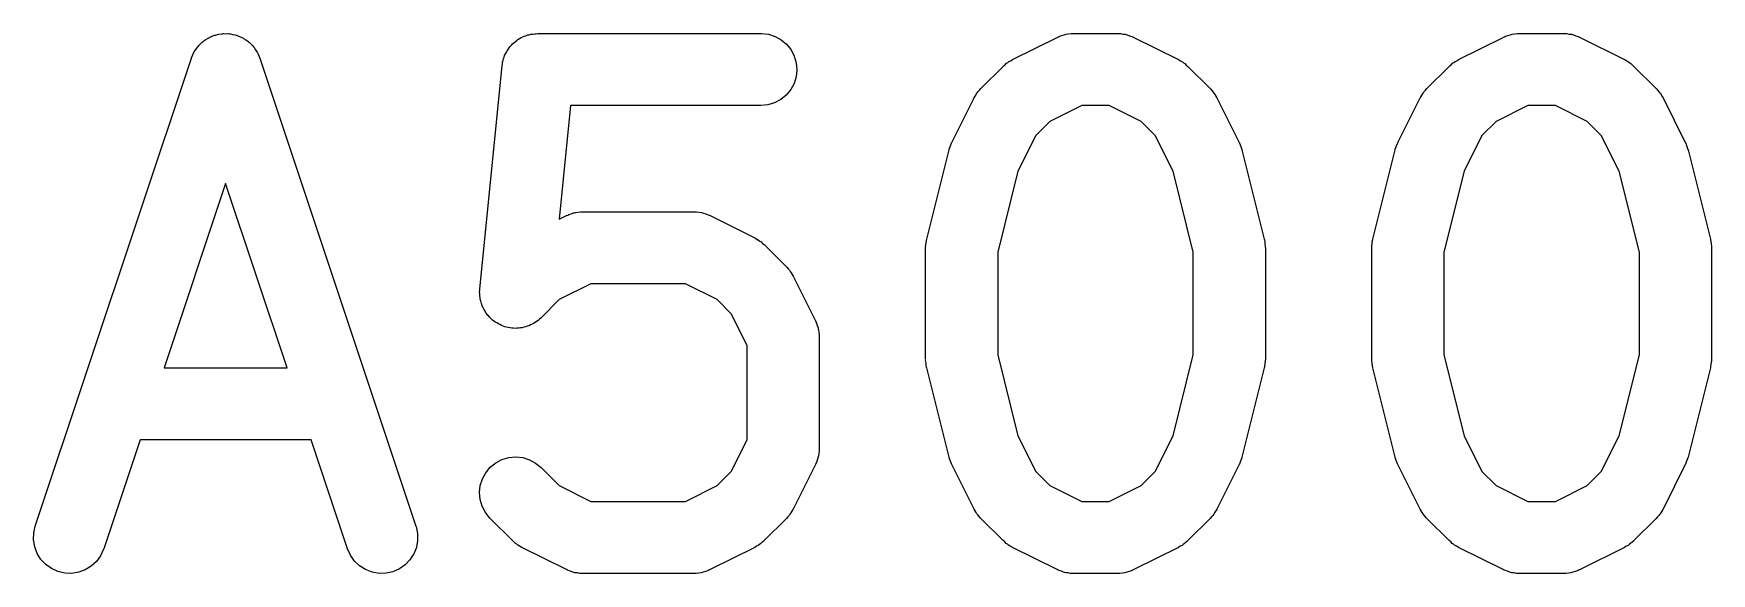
# Model space of a CAD drawing. Extents: x 78.1 to 166.4, y -98.1 to -63.5.
# Drawn here: x 86.7 to 91.357, y -73.002 to -71.502 of the extents above; entities that cross this region are included whole.
import ezdxf

# ---------------------------------------------------------------- set-up
doc = ezdxf.new("R2010")
doc.units = 0
doc.layers.add('BLACK', color=7, linetype='CONTINUOUS')

msp = doc.modelspace()

# ---------------------------------------------------------------- linework, layer by layer
at = {"layer": 'BLACK', "linetype": 'CONTINUOUS'}
for p, q in [((87.1637, -71.5307), (87.1685, -71.5258)), ((87.1685, -71.5258), (87.1708, -71.5241)), ((87.1708, -71.5241), (87.1729, -71.5222)), ((87.1729, -71.5222), (87.1788, -71.5186)), ((87.1788, -71.5186), (87.1845, -71.5146)), ((87.1845, -71.5146), (87.1871, -71.5135)), ((87.1871, -71.5135), (87.1896, -71.512)), ((87.1896, -71.512), (87.1961, -71.5096)), ((87.1961, -71.5096), (87.2024, -71.5068)), ((87.2024, -71.5068), (87.2052, -71.5062)), ((87.2052, -71.5062), (87.2079, -71.5052)), ((87.2079, -71.5052), (87.2147, -71.5041)), ((87.2147, -71.5041), (87.2215, -71.5026)), ((87.2215, -71.5026), (87.2243, -71.5025)), ((87.2243, -71.5025), (87.2271, -71.5021)), ((87.2271, -71.5021), (87.2341, -71.5023)), ((87.2341, -71.5023), (87.241, -71.5022)), ((87.241, -71.5022), (87.2438, -71.5027)), ((87.2438, -71.5027), (87.2466, -71.5028)), ((87.2466, -71.5028), (87.2534, -71.5044)), ((87.2534, -71.5044), (87.2602, -71.5056)), ((87.2602, -71.5056), (87.2629, -71.5066)), ((87.2629, -71.5066), (87.2656, -71.5072)), ((87.2656, -71.5072), (87.272, -71.5101)), ((87.272, -71.5101), (87.2784, -71.5126)), ((87.2784, -71.5126), (87.2808, -71.5141)), ((87.2808, -71.5141), (87.2834, -71.5153)), ((87.2834, -71.5153), (87.289, -71.5194)), ((87.289, -71.5194), (87.2949, -71.5231)), ((87.2949, -71.5231), (87.2969, -71.525)), ((87.2969, -71.525), (87.2993, -71.5267)), ((87.2993, -71.5267), (87.304, -71.5317)), ((88.0296, -71.5309), (88.0337, -71.5276)), ((88.0337, -71.5276), (88.0375, -71.5238)), ((88.0375, -71.5238), (88.0412, -71.5214)), ((88.0412, -71.5214), (88.0447, -71.5186)), ((88.0447, -71.5186), (88.0494, -71.5161)), ((88.0494, -71.5161), (88.0539, -71.5132)), ((88.0539, -71.5132), (88.058, -71.5115)), ((88.058, -71.5115), (88.0619, -71.5094)), ((88.0619, -71.5094), (88.067, -71.5079)), ((88.067, -71.5079), (88.072, -71.5059)), ((88.072, -71.5059), (88.0763, -71.5051)), ((88.0763, -71.5051), (88.0806, -71.5038)), ((88.0806, -71.5038), (88.0859, -71.5033)), ((88.0859, -71.5033), (88.0912, -71.5023)), ((88.0912, -71.5023), (88.0956, -71.5023)), ((88.0956, -71.5023), (88.1, -71.5019)), ((88.1, -71.5019), (88.7191, -71.5019)), ((88.7191, -71.5019), (88.7205, -71.5019)), ((88.7205, -71.5019), (88.7399, -71.5041)), ((88.7399, -71.5041), (88.7585, -71.51)), ((88.7585, -71.51), (88.7756, -71.5194)), ((88.7756, -71.5194), (88.7905, -71.5319)), ((89.4172, -71.5744), (89.541, -71.5125)), ((89.541, -71.5125), (89.5423, -71.5118)), ((89.5423, -71.5118), (89.545, -71.5108)), ((89.545, -71.5108), (89.5476, -71.5094)), ((89.5476, -71.5094), (89.5542, -71.5075)), ((89.5542, -71.5075), (89.5606, -71.5051)), ((89.5606, -71.5051), (89.5635, -71.5046)), ((89.5635, -71.5046), (89.5663, -71.5038)), ((89.5663, -71.5038), (89.5731, -71.5031)), ((89.5731, -71.5031), (89.5799, -71.5021)), ((89.5799, -71.5021), (89.5828, -71.5022)), ((89.5828, -71.5022), (89.5857, -71.5019)), ((89.5857, -71.5019), (89.7095, -71.5019)), ((89.7095, -71.5019), (89.7109, -71.5019)), ((89.7109, -71.5019), (89.7139, -71.5022)), ((89.7139, -71.5022), (89.7168, -71.5022)), ((89.7168, -71.5022), (89.7235, -71.5033)), ((89.7235, -71.5033), (89.7303, -71.5041)), ((89.7303, -71.5041), (89.7331, -71.505)), ((89.7331, -71.505), (89.736, -71.5055)), ((89.736, -71.5055), (89.7424, -71.5079)), ((89.7424, -71.5079), (89.7489, -71.51)), ((89.7489, -71.51), (89.7515, -71.5114)), ((89.7515, -71.5114), (89.7543, -71.5125)), ((89.7543, -71.5125), (89.8781, -71.5744)), ((90.6553, -71.5744), (90.7791, -71.5125)), ((90.7791, -71.5125), (90.7804, -71.5118)), ((90.7804, -71.5118), (90.7831, -71.5108)), ((90.7831, -71.5108), (90.7857, -71.5094)), ((90.7857, -71.5094), (90.7923, -71.5075)), ((90.7923, -71.5075), (90.7987, -71.5051)), ((90.7987, -71.5051), (90.8016, -71.5046)), ((90.8016, -71.5046), (90.8044, -71.5038)), ((90.8044, -71.5038), (90.8112, -71.5031)), ((90.8112, -71.5031), (90.818, -71.5021)), ((90.818, -71.5021), (90.8209, -71.5022)), ((90.8209, -71.5022), (90.8238, -71.5019)), ((90.8238, -71.5019), (90.9476, -71.5019)), ((90.9476, -71.5019), (90.949, -71.5019)), ((90.949, -71.5019), (90.952, -71.5022)), ((90.952, -71.5022), (90.9549, -71.5022)), ((90.9549, -71.5022), (90.9616, -71.5033)), ((90.9616, -71.5033), (90.9684, -71.5041)), ((90.9684, -71.5041), (90.9712, -71.505)), ((90.9712, -71.505), (90.9741, -71.5055)), ((90.9741, -71.5055), (90.9805, -71.5079)), ((90.9805, -71.5079), (90.987, -71.51)), ((90.987, -71.51), (90.9896, -71.5114)), ((90.9896, -71.5114), (90.9924, -71.5125)), ((90.9924, -71.5125), (91.1162, -71.5744)), ((86.7052, -72.8703), (87.1385, -71.5703)), ((87.1385, -71.5703), (87.1389, -71.569)), ((87.1389, -71.569), (87.1418, -71.5627)), ((87.1418, -71.5627), (87.1444, -71.5562)), ((87.1444, -71.5562), (87.1459, -71.5538)), ((87.1459, -71.5538), (87.1471, -71.5512)), ((87.1471, -71.5512), (87.1512, -71.5456)), ((87.1512, -71.5456), (87.1549, -71.5398)), ((87.1549, -71.5398), (87.1569, -71.5378)), ((87.1569, -71.5378), (87.1586, -71.5355)), ((87.1586, -71.5355), (87.1637, -71.5307)), ((87.304, -71.5317), (87.309, -71.5365)), ((87.309, -71.5365), (87.3107, -71.5388)), ((87.3107, -71.5388), (87.3126, -71.5409)), ((87.3126, -71.5409), (87.3163, -71.5468)), ((87.3163, -71.5468), (87.3203, -71.5524)), ((87.3203, -71.5524), (87.3214, -71.5551)), ((87.3214, -71.5551), (87.323, -71.5575)), ((87.323, -71.5575), (87.3254, -71.564)), ((87.3254, -71.564), (87.3282, -71.5703)), ((87.3282, -71.5703), (87.7616, -72.8703)), ((88.0036, -71.5767), (88.0048, -71.5715)), ((88.0048, -71.5715), (88.0065, -71.5674)), ((88.0065, -71.5674), (88.0078, -71.5631)), ((88.0078, -71.5631), (88.0104, -71.5585)), ((88.0104, -71.5585), (88.0125, -71.5536)), ((88.0125, -71.5536), (88.015, -71.5499)), ((88.015, -71.5499), (88.0171, -71.546)), ((88.0171, -71.546), (88.0205, -71.5419)), ((88.0205, -71.5419), (88.0235, -71.5375)), ((88.0235, -71.5375), (88.0267, -71.5344)), ((88.0267, -71.5344), (88.0296, -71.5309)), ((88.7905, -71.5319), (88.8027, -71.5471)), ((88.8027, -71.5471), (88.8118, -71.5644)), ((88.8118, -71.5644), (88.8173, -71.5832)), ((89.4124, -71.5773), (89.4172, -71.5744)), ((89.8781, -71.5744), (89.8793, -71.575)), ((89.8793, -71.575), (89.884, -71.578)), ((90.6505, -71.5773), (90.6553, -71.5744)), ((91.1162, -71.5744), (91.1174, -71.575)), ((91.1174, -71.575), (91.1221, -71.578)), ((87.9386, -72.211), (88.0005, -71.5919)), ((88.0005, -71.5919), (88.0007, -71.5906)), ((88.0007, -71.5906), (88.0016, -71.5862)), ((88.0016, -71.5862), (88.0021, -71.5818)), ((88.0021, -71.5818), (88.0036, -71.5767)), ((88.817, -71.622), (88.8113, -71.6406)), ((88.8191, -71.6026), (88.817, -71.622)), ((88.8173, -71.5832), (88.8191, -71.6026)), ((89.3293, -71.655), (89.3912, -71.5931)), ((89.3912, -71.5931), (89.3922, -71.5921)), ((89.3922, -71.5921), (89.3966, -71.5886)), ((89.3966, -71.5886), (89.4007, -71.5847)), ((89.4007, -71.5847), (89.4042, -71.5825)), ((89.4042, -71.5825), (89.4075, -71.5799)), ((89.4075, -71.5799), (89.4124, -71.5773)), ((89.884, -71.578), (89.889, -71.5807)), ((89.889, -71.5807), (89.8922, -71.5833)), ((89.8922, -71.5833), (89.8957, -71.5856)), ((89.8957, -71.5856), (89.8997, -71.5895)), ((89.8997, -71.5895), (89.9041, -71.5931)), ((89.9041, -71.5931), (89.966, -71.655)), ((90.5674, -71.655), (90.6293, -71.5931)), ((90.6293, -71.5931), (90.6303, -71.5921)), ((90.6303, -71.5921), (90.6347, -71.5886)), ((90.6347, -71.5886), (90.6388, -71.5847)), ((90.6388, -71.5847), (90.6423, -71.5825)), ((90.6423, -71.5825), (90.6456, -71.5799)), ((90.6456, -71.5799), (90.6505, -71.5773)), ((91.1221, -71.578), (91.1271, -71.5807)), ((91.1271, -71.5807), (91.1303, -71.5833)), ((91.1303, -71.5833), (91.1338, -71.5856)), ((91.1338, -71.5856), (91.1378, -71.5895)), ((91.1378, -71.5895), (91.1422, -71.5931)), ((91.1422, -71.5931), (91.2041, -71.655)), ((88.802, -71.6578), (88.7895, -71.6729)), ((88.8113, -71.6406), (88.802, -71.6578)), ((89.3169, -71.6701), (89.3196, -71.6669)), ((89.3196, -71.6669), (89.3218, -71.6634)), ((89.3218, -71.6634), (89.3257, -71.6593)), ((89.3257, -71.6593), (89.3293, -71.655)), ((89.966, -71.655), (89.967, -71.656)), ((89.967, -71.656), (89.9705, -71.6604)), ((89.9705, -71.6604), (89.9743, -71.6645)), ((89.9743, -71.6645), (89.9765, -71.668)), ((89.9765, -71.668), (89.9791, -71.6712)), ((90.555, -71.6701), (90.5577, -71.6669)), ((90.5577, -71.6669), (90.5599, -71.6634)), ((90.5599, -71.6634), (90.5638, -71.6593)), ((90.5638, -71.6593), (90.5674, -71.655)), ((91.2041, -71.655), (91.205, -71.656)), ((91.205, -71.656), (91.2085, -71.6604)), ((91.2085, -71.6604), (91.2124, -71.6645)), ((91.2124, -71.6645), (91.2146, -71.668)), ((91.2146, -71.668), (91.2172, -71.6712)), ((88.1905, -71.7019), (88.1589, -72.0178)), ((88.7191, -71.7019), (88.1905, -71.7019)), ((88.7385, -71.7), (88.7191, -71.7019)), ((88.7572, -71.6944), (88.7385, -71.7)), ((88.7744, -71.6852), (88.7572, -71.6944)), ((88.7895, -71.6729), (88.7744, -71.6852)), ((89.2487, -71.8048), (89.3106, -71.681)), ((89.3106, -71.681), (89.3112, -71.6797)), ((89.3112, -71.6797), (89.3143, -71.675)), ((89.3143, -71.675), (89.3169, -71.6701)), ((89.6093, -71.7019), (89.5212, -71.746)), ((89.6859, -71.7019), (89.6093, -71.7019)), ((89.7741, -71.746), (89.6859, -71.7019)), ((89.9791, -71.6712), (89.9817, -71.6762)), ((89.9817, -71.6762), (89.9847, -71.681)), ((89.9847, -71.681), (90.0466, -71.8048)), ((90.4868, -71.8048), (90.5487, -71.681)), ((90.5487, -71.681), (90.5493, -71.6797)), ((90.5493, -71.6797), (90.5524, -71.675)), ((90.5524, -71.675), (90.555, -71.6701)), ((90.8474, -71.7019), (90.7593, -71.746)), ((90.924, -71.7019), (90.8474, -71.7019)), ((91.0122, -71.746), (90.924, -71.7019)), ((91.2172, -71.6712), (91.2198, -71.6762)), ((91.2198, -71.6762), (91.2228, -71.681)), ((91.2228, -71.681), (91.2847, -71.8048)), ((89.5212, -71.746), (89.4822, -71.7849)), ((89.8131, -71.7849), (89.7741, -71.746)), ((90.7593, -71.746), (90.7203, -71.7849)), ((91.0512, -71.7849), (91.0122, -71.746)), ((89.245, -71.8143), (89.2483, -71.8056)), ((89.2483, -71.8056), (89.2485, -71.8052)), ((89.2485, -71.8052), (89.2487, -71.8048)), ((89.4822, -71.7849), (89.4325, -71.8844)), ((89.8628, -71.8844), (89.8131, -71.7849)), ((90.0466, -71.8048), (90.0472, -71.806)), ((90.0472, -71.806), (90.0474, -71.8065)), ((90.0474, -71.8065), (90.0476, -71.8069)), ((90.0476, -71.8069), (90.0507, -71.8156)), ((90.4831, -71.8143), (90.4864, -71.8056)), ((90.4864, -71.8056), (90.4866, -71.8052)), ((90.4866, -71.8052), (90.4868, -71.8048)), ((90.7203, -71.7849), (90.6706, -71.8844)), ((91.1009, -71.8844), (91.0512, -71.7849)), ((91.2847, -71.8048), (91.2853, -71.806)), ((91.2853, -71.806), (91.2855, -71.8065)), ((91.2855, -71.8065), (91.2857, -71.8069)), ((91.2857, -71.8069), (91.2889, -71.8157)), ((89.1792, -72.0729), (89.2411, -71.8253)), ((89.2411, -71.8253), (89.2415, -71.8239)), ((89.2415, -71.8239), (89.2416, -71.8235)), ((89.2416, -71.8235), (89.2417, -71.823)), ((89.2417, -71.823), (89.245, -71.8143)), ((90.0507, -71.8156), (90.054, -71.8244)), ((90.054, -71.8244), (90.054, -71.8248)), ((90.054, -71.8248), (90.0542, -71.8253)), ((90.0542, -71.8253), (90.1161, -72.0729)), ((90.4173, -72.0729), (90.4792, -71.8253)), ((90.4792, -71.8253), (90.4795, -71.8239)), ((90.4795, -71.8239), (90.4797, -71.8235)), ((90.4797, -71.8235), (90.4798, -71.823)), ((90.4798, -71.823), (90.4831, -71.8143)), ((91.2889, -71.8157), (91.292, -71.8244)), ((91.292, -71.8244), (91.2921, -71.8248)), ((91.2921, -71.8248), (91.2923, -71.8253)), ((91.2923, -71.8253), (91.3542, -72.0729)), ((89.4325, -71.8844), (89.3762, -72.1094)), ((89.9191, -72.1094), (89.8628, -71.8844)), ((90.6706, -71.8844), (90.6143, -72.1094)), ((91.1572, -72.1094), (91.1009, -71.8844)), ((87.2334, -71.9181), (87.0626, -72.4305)), ((87.4041, -72.4305), (87.2334, -71.9181)), ((88.1589, -72.0178), (88.1791, -72.0077)), ((88.1791, -72.0077), (88.1804, -72.0071)), ((88.1804, -72.0071), (88.1831, -72.0061)), ((88.1831, -72.0061), (88.1857, -72.0047)), ((88.1857, -72.0047), (88.1923, -72.0027)), ((88.1923, -72.0027), (88.1987, -72.0003)), ((88.1987, -72.0003), (88.2016, -71.9999)), ((88.2016, -71.9999), (88.2044, -71.999)), ((88.2044, -71.999), (88.2112, -71.9984)), ((88.2112, -71.9984), (88.218, -71.9973)), ((88.218, -71.9973), (88.2209, -71.9974)), ((88.2209, -71.9974), (88.2238, -71.9971)), ((88.2238, -71.9971), (88.5334, -71.9971)), ((88.5334, -71.9971), (88.5348, -71.9971)), ((88.5348, -71.9971), (88.5377, -71.9975)), ((88.5377, -71.9975), (88.5406, -71.9974)), ((88.5406, -71.9974), (88.5474, -71.9986)), ((88.5474, -71.9986), (88.5541, -71.9993)), ((88.5541, -71.9993), (88.557, -72.0002)), ((88.557, -72.0002), (88.5599, -72.0007)), ((88.5599, -72.0007), (88.5662, -72.0032)), ((88.5662, -72.0032), (88.5728, -72.0052)), ((88.5728, -72.0052), (88.5753, -72.0066)), ((88.5753, -72.0066), (88.5781, -72.0077)), ((88.5781, -72.0077), (88.7019, -72.0696)), ((88.7019, -72.0696), (88.7031, -72.0702)), ((88.7031, -72.0702), (88.7078, -72.0733)), ((88.7078, -72.0733), (88.7128, -72.0759)), ((88.7128, -72.0759), (88.716, -72.0786)), ((88.716, -72.0786), (88.7195, -72.0808)), ((88.7195, -72.0808), (88.7235, -72.0848)), ((88.7235, -72.0848), (88.7279, -72.0883)), ((88.7279, -72.0883), (88.7898, -72.1502)), ((89.1763, -72.0922), (89.1775, -72.0843)), ((89.1775, -72.0843), (89.1784, -72.0763)), ((89.1784, -72.0763), (89.1789, -72.0746)), ((89.1789, -72.0746), (89.1792, -72.0729)), ((90.1161, -72.0729), (90.1164, -72.0742)), ((90.1164, -72.0742), (90.1166, -72.076)), ((90.1166, -72.076), (90.1172, -72.0777)), ((90.1172, -72.0777), (90.1179, -72.0857)), ((90.1179, -72.0857), (90.119, -72.0936)), ((90.4144, -72.0922), (90.4156, -72.0843)), ((90.4156, -72.0843), (90.4165, -72.0763)), ((90.4165, -72.0763), (90.417, -72.0746)), ((90.417, -72.0746), (90.4173, -72.0729)), ((91.3542, -72.0729), (91.3545, -72.0742)), ((91.3545, -72.0742), (91.3547, -72.076)), ((91.3547, -72.076), (91.3553, -72.0777)), ((91.3553, -72.0777), (91.356, -72.0857)), ((91.356, -72.0857), (91.3571, -72.0936)), ((89.1762, -72.0957), (89.1764, -72.094)), ((89.1762, -72.0971), (89.1762, -72.0957)), ((89.1762, -72.4067), (89.1762, -72.0971)), ((89.1764, -72.094), (89.1763, -72.0922)), ((89.3762, -72.1094), (89.3762, -72.3943)), ((89.9191, -72.3943), (89.9191, -72.1094)), ((90.119, -72.0936), (90.1189, -72.0954)), ((90.1189, -72.0954), (90.1191, -72.0971)), ((90.1191, -72.0971), (90.1191, -72.4067)), ((90.4143, -72.0957), (90.4145, -72.094)), ((90.4143, -72.0971), (90.4143, -72.0957)), ((90.4143, -72.4067), (90.4143, -72.0971)), ((90.4145, -72.094), (90.4144, -72.0922)), ((90.6143, -72.1094), (90.6143, -72.3943)), ((91.1572, -72.3943), (91.1572, -72.1094)), ((91.3571, -72.0936), (91.357, -72.0954)), ((91.357, -72.0954), (91.3572, -72.0971)), ((91.3572, -72.0971), (91.3572, -72.4067)), ((88.7898, -72.1502), (88.7908, -72.1512)), ((88.7908, -72.1512), (88.7943, -72.1556)), ((88.7943, -72.1556), (88.7981, -72.1597)), ((88.7981, -72.1597), (88.8003, -72.1632)), ((88.8003, -72.1632), (88.8029, -72.1665)), ((88.8029, -72.1665), (88.8055, -72.1715)), ((88.8055, -72.1715), (88.8085, -72.1762)), ((88.8085, -72.1762), (88.8704, -72.3)), ((87.9381, -72.2206), (87.9386, -72.2158)), ((87.9386, -72.2255), (87.9381, -72.2206)), ((87.9386, -72.2158), (87.9386, -72.211)), ((87.9386, -72.2305), (87.9386, -72.2255)), ((88.2474, -72.1971), (88.1593, -72.2412)), ((88.5097, -72.1971), (88.2474, -72.1971)), ((88.5979, -72.2412), (88.5097, -72.1971)), ((87.9395, -72.2352), (87.9386, -72.2305)), ((87.94, -72.24), (87.9395, -72.2352)), ((87.9414, -72.2448), (87.94, -72.24)), ((87.9423, -72.2497), (87.9414, -72.2448)), ((87.9442, -72.2541), (87.9423, -72.2497)), ((87.9455, -72.2587), (87.9442, -72.2541)), ((87.9478, -72.2631), (87.9455, -72.2587)), ((87.9497, -72.2677), (87.9478, -72.2631)), ((87.9524, -72.2717), (87.9497, -72.2677)), ((87.9546, -72.276), (87.9524, -72.2717)), ((88.1593, -72.2412), (88.1088, -72.2917)), ((88.6369, -72.2802), (88.5979, -72.2412)), ((87.9578, -72.2799), (87.9546, -72.276)), ((87.9605, -72.284), (87.9578, -72.2799)), ((87.9639, -72.2874), (87.9605, -72.284)), ((87.9669, -72.2912), (87.9639, -72.2874)), ((87.9707, -72.2943), (87.9669, -72.2912)), ((87.9742, -72.2979), (87.9707, -72.2943)), ((87.9782, -72.3006), (87.9742, -72.2979)), ((87.9819, -72.3036), (87.9782, -72.3006)), ((87.9863, -72.306), (87.9819, -72.3036)), ((87.9904, -72.3088), (87.9863, -72.306)), ((87.9948, -72.3107), (87.9904, -72.3088)), ((87.999, -72.313), (87.9948, -72.3107)), ((88.0038, -72.3145), (87.999, -72.313)), ((88.0084, -72.3164), (88.0038, -72.3145)), ((88.0131, -72.3174), (88.0084, -72.3164)), ((88.0177, -72.3188), (88.0131, -72.3174)), ((88.0226, -72.3194), (88.0177, -72.3188)), ((88.0275, -72.3204), (88.0226, -72.3194)), ((88.0323, -72.3204), (88.0275, -72.3204)), ((88.0371, -72.3209), (88.0323, -72.3204)), ((88.042, -72.3205), (88.0371, -72.3209)), ((88.047, -72.3205), (88.042, -72.3205)), ((88.0517, -72.3197), (88.047, -72.3205)), ((88.0565, -72.3192), (88.0517, -72.3197)), ((88.0613, -72.3178), (88.0565, -72.3192)), ((88.0662, -72.3169), (88.0613, -72.3178)), ((88.0706, -72.3151), (88.0662, -72.3169)), ((88.0753, -72.3138), (88.0706, -72.3151)), ((88.0797, -72.3115), (88.0753, -72.3138)), ((88.0843, -72.3097), (88.0797, -72.3115)), ((88.0883, -72.307), (88.0843, -72.3097)), ((88.0926, -72.3048), (88.0883, -72.307)), ((88.0965, -72.3017), (88.0926, -72.3048)), ((88.1006, -72.299), (88.0965, -72.3017)), ((88.1041, -72.2956), (88.1006, -72.299)), ((88.1078, -72.2926), (88.1041, -72.2956)), ((88.1088, -72.2917), (88.1078, -72.2926)), ((88.681, -72.3684), (88.6369, -72.2802)), ((88.8704, -72.3), (88.871, -72.3013)), ((88.871, -72.3013), (88.872, -72.304)), ((88.872, -72.304), (88.8734, -72.3066)), ((88.8734, -72.3066), (88.8754, -72.3132)), ((88.8754, -72.3132), (88.8778, -72.3196)), ((88.8778, -72.3196), (88.8782, -72.3225)), ((88.8782, -72.3225), (88.8791, -72.3253)), ((88.8791, -72.3253), (88.8797, -72.3321)), ((88.8797, -72.3321), (88.8808, -72.3389)), ((88.8808, -72.3389), (88.8807, -72.3418)), ((88.8807, -72.3418), (88.881, -72.3448)), ((88.881, -72.3448), (88.881, -72.6543)), ((88.681, -72.6307), (88.681, -72.3684)), ((89.1764, -72.4084), (89.1762, -72.4067)), ((89.1763, -72.4102), (89.1764, -72.4084)), ((89.1773, -72.4181), (89.1763, -72.4102)), ((89.3762, -72.3943), (89.4325, -72.6194)), ((89.8628, -72.6194), (89.9191, -72.3943)), ((90.1189, -72.4116), (90.1178, -72.4195)), ((90.1191, -72.4081), (90.1189, -72.4098)), ((90.1189, -72.4098), (90.1189, -72.4116)), ((90.1191, -72.4067), (90.1191, -72.4081)), ((90.4145, -72.4084), (90.4143, -72.4067)), ((90.4144, -72.4102), (90.4145, -72.4084)), ((90.4154, -72.4181), (90.4144, -72.4102)), ((90.6143, -72.3943), (90.6706, -72.6194)), ((91.1009, -72.6194), (91.1572, -72.3943)), ((91.357, -72.4116), (91.3559, -72.4195)), ((91.3572, -72.4081), (91.357, -72.4098)), ((91.357, -72.4098), (91.357, -72.4116)), ((91.3572, -72.4067), (91.3572, -72.4081)), ((87.0626, -72.4305), (87.4041, -72.4305)), ((89.1781, -72.4261), (89.1773, -72.4181)), ((89.1786, -72.4278), (89.1781, -72.4261)), ((89.1789, -72.4296), (89.1786, -72.4278)), ((89.1792, -72.4309), (89.1789, -72.4296)), ((89.2411, -72.6785), (89.1792, -72.4309)), ((90.1161, -72.4309), (90.0542, -72.6785)), ((90.1163, -72.4291), (90.1161, -72.4309)), ((90.1169, -72.4274), (90.1163, -72.4291)), ((90.1178, -72.4195), (90.1169, -72.4274)), ((90.4162, -72.4261), (90.4154, -72.4181)), ((90.4167, -72.4278), (90.4162, -72.4261)), ((90.417, -72.4296), (90.4167, -72.4278)), ((90.4173, -72.4309), (90.417, -72.4296)), ((90.4792, -72.6785), (90.4173, -72.4309)), ((91.3542, -72.4309), (91.2923, -72.6785)), ((91.3544, -72.4291), (91.3542, -72.4309)), ((91.355, -72.4274), (91.3544, -72.4291)), ((91.3559, -72.4195), (91.355, -72.4274)), ((86.9959, -72.6305), (86.8949, -72.9335)), ((87.4708, -72.6305), (86.9959, -72.6305)), ((87.5718, -72.9335), (87.4708, -72.6305)), ((88.6369, -72.7188), (88.681, -72.6307)), ((89.4325, -72.6194), (89.4822, -72.7188)), ((89.8131, -72.7189), (89.8628, -72.6194)), ((90.6706, -72.6194), (90.7203, -72.7189)), ((91.0512, -72.7188), (91.1009, -72.6194)), ((87.9831, -72.6946), (88.0003, -72.6855)), ((88.0003, -72.6855), (88.019, -72.6799)), ((88.019, -72.6799), (88.0385, -72.6781)), ((88.0385, -72.6781), (88.0579, -72.6801)), ((88.0579, -72.6801), (88.0765, -72.6858)), ((88.0765, -72.6858), (88.0938, -72.695)), ((88.8729, -72.6937), (88.8715, -72.6962)), ((88.875, -72.6872), (88.8729, -72.6937)), ((88.8774, -72.6808), (88.875, -72.6872)), ((88.8779, -72.6779), (88.8774, -72.6808)), ((88.8788, -72.6751), (88.8779, -72.6779)), ((88.8796, -72.6683), (88.8788, -72.6751)), ((88.8807, -72.6615), (88.8796, -72.6683)), ((88.881, -72.6557), (88.8806, -72.6586)), ((88.8806, -72.6586), (88.8807, -72.6615)), ((88.881, -72.6543), (88.881, -72.6557)), ((89.2413, -72.679), (89.2411, -72.6785)), ((89.2413, -72.6794), (89.2413, -72.679)), ((89.2445, -72.6881), (89.2413, -72.6794)), ((89.2477, -72.6969), (89.2445, -72.6881)), ((90.0502, -72.6895), (90.047, -72.6982)), ((90.0536, -72.6808), (90.0502, -72.6895)), ((90.0537, -72.6803), (90.0536, -72.6808)), ((90.0538, -72.6799), (90.0537, -72.6803)), ((90.0542, -72.6785), (90.0538, -72.6799)), ((90.4794, -72.679), (90.4792, -72.6785)), ((90.4794, -72.6794), (90.4794, -72.679)), ((90.4826, -72.6881), (90.4794, -72.6794)), ((90.4858, -72.6969), (90.4826, -72.6881)), ((91.2884, -72.6895), (91.2851, -72.6982)), ((91.2917, -72.6808), (91.2884, -72.6895)), ((91.2918, -72.6803), (91.2917, -72.6808)), ((91.2919, -72.6799), (91.2918, -72.6803)), ((91.2923, -72.6785), (91.2919, -72.6799)), ((87.9402, -72.7576), (87.9461, -72.739)), ((87.9461, -72.739), (87.9554, -72.7219)), ((87.9554, -72.7219), (87.9679, -72.7069)), ((87.9679, -72.7069), (87.9831, -72.6946)), ((88.0938, -72.695), (88.1088, -72.7074)), ((88.1088, -72.7074), (88.1593, -72.7578)), ((88.5979, -72.7578), (88.6369, -72.7188)), ((88.8704, -72.699), (88.8085, -72.8228)), ((88.8715, -72.6962), (88.8704, -72.699)), ((89.2479, -72.6973), (89.2477, -72.6969)), ((89.2481, -72.6977), (89.2479, -72.6973)), ((89.2487, -72.699), (89.2481, -72.6977)), ((89.3106, -72.8228), (89.2487, -72.699)), ((89.4822, -72.7188), (89.5212, -72.7578)), ((89.7741, -72.7578), (89.8131, -72.7189)), ((90.0466, -72.699), (89.9847, -72.8228)), ((90.0468, -72.6986), (90.0466, -72.699)), ((90.047, -72.6982), (90.0468, -72.6986)), ((90.486, -72.6973), (90.4858, -72.6969)), ((90.4862, -72.6977), (90.486, -72.6973)), ((90.4868, -72.699), (90.4862, -72.6977)), ((90.5487, -72.8228), (90.4868, -72.699)), ((90.7203, -72.7189), (90.7593, -72.7578)), ((91.0122, -72.7578), (91.0512, -72.7188)), ((91.2847, -72.699), (91.2228, -72.8228)), ((91.2849, -72.6986), (91.2847, -72.699)), ((91.2851, -72.6982), (91.2849, -72.6986)), ((87.9381, -72.777), (87.9402, -72.7576)), ((87.9398, -72.7965), (87.9381, -72.777)), ((88.1593, -72.7578), (88.2474, -72.8019)), ((88.5097, -72.8019), (88.5979, -72.7578)), ((89.5212, -72.7578), (89.6093, -72.8019)), ((89.6859, -72.8019), (89.7741, -72.7578)), ((90.7593, -72.7578), (90.8474, -72.8019)), ((90.924, -72.8019), (91.0122, -72.7578)), ((87.9453, -72.8152), (87.9398, -72.7965)), ((87.9543, -72.8325), (87.9453, -72.8152)), ((87.9664, -72.8478), (87.9543, -72.8325)), ((88.2474, -72.8019), (88.5097, -72.8019)), ((88.8022, -72.8337), (88.7995, -72.8369)), ((88.8048, -72.8288), (88.8022, -72.8337)), ((88.8079, -72.8241), (88.8048, -72.8288)), ((88.8085, -72.8228), (88.8079, -72.8241)), ((89.3136, -72.8276), (89.3106, -72.8228)), ((89.3162, -72.8325), (89.3136, -72.8276)), ((89.3187, -72.8358), (89.3162, -72.8325)), ((89.6093, -72.8019), (89.6859, -72.8019)), ((89.9784, -72.8337), (89.9757, -72.8369)), ((89.981, -72.8288), (89.9784, -72.8337)), ((89.9841, -72.8241), (89.981, -72.8288)), ((89.9847, -72.8228), (89.9841, -72.8241)), ((90.5517, -72.8276), (90.5487, -72.8228)), ((90.5543, -72.8325), (90.5517, -72.8276)), ((90.5568, -72.8358), (90.5543, -72.8325)), ((90.8474, -72.8019), (90.924, -72.8019)), ((91.2165, -72.8337), (91.2138, -72.8369)), ((91.2191, -72.8288), (91.2165, -72.8337)), ((91.2222, -72.824), (91.2191, -72.8288)), ((91.2228, -72.8228), (91.2222, -72.824)), ((86.7008, -72.8893), (86.7052, -72.8703)), ((87.7616, -72.8703), (87.762, -72.8716)), ((87.762, -72.8716), (87.7661, -72.8907)), ((87.9674, -72.8488), (87.9664, -72.8478)), ((88.0293, -72.9107), (87.9674, -72.8488)), ((88.7898, -72.8488), (88.7279, -72.9107)), ((88.7934, -72.8444), (88.7898, -72.8488)), ((88.7973, -72.8404), (88.7934, -72.8444)), ((88.7995, -72.8369), (88.7973, -72.8404)), ((89.321, -72.8393), (89.3187, -72.8358)), ((89.3248, -72.8434), (89.321, -72.8393)), ((89.3283, -72.8478), (89.3248, -72.8434)), ((89.3293, -72.8488), (89.3283, -72.8478)), ((89.3912, -72.9107), (89.3293, -72.8488)), ((89.966, -72.8488), (89.9041, -72.9107)), ((89.9695, -72.8445), (89.966, -72.8488)), ((89.9735, -72.8404), (89.9695, -72.8445)), ((89.9757, -72.8369), (89.9735, -72.8404)), ((90.5591, -72.8393), (90.5568, -72.8358)), ((90.5629, -72.8434), (90.5591, -72.8393)), ((90.5664, -72.8478), (90.5629, -72.8434)), ((90.5674, -72.8488), (90.5664, -72.8478)), ((90.6293, -72.9107), (90.5674, -72.8488)), ((91.2041, -72.8488), (91.1422, -72.9107)), ((91.2076, -72.8445), (91.2041, -72.8488)), ((91.2115, -72.8404), (91.2076, -72.8445)), ((91.2138, -72.8369), (91.2115, -72.8404)), ((86.7003, -72.9088), (86.7008, -72.8893)), ((86.7035, -72.9281), (86.7003, -72.9088)), ((87.7663, -72.9102), (87.7628, -72.9294)), ((87.7661, -72.8907), (87.7663, -72.9102)), ((88.0337, -72.9143), (88.0293, -72.9107)), ((88.0377, -72.9182), (88.0337, -72.9143)), ((88.0412, -72.9204), (88.0377, -72.9182)), ((88.0444, -72.9231), (88.0412, -72.9204)), ((88.0494, -72.9257), (88.0444, -72.9231)), ((88.0541, -72.9288), (88.0494, -72.9257)), ((88.7066, -72.9264), (88.7019, -72.9294)), ((88.7116, -72.9239), (88.7066, -72.9264)), ((88.7149, -72.9213), (88.7116, -72.9239)), ((88.7184, -72.919), (88.7149, -72.9213)), ((88.7225, -72.9152), (88.7184, -72.919)), ((88.7269, -72.9117), (88.7225, -72.9152)), ((88.7279, -72.9107), (88.7269, -72.9117)), ((89.3956, -72.9143), (89.3912, -72.9107)), ((89.3996, -72.9182), (89.3956, -72.9143)), ((89.4031, -72.9204), (89.3996, -72.9182)), ((89.4063, -72.9231), (89.4031, -72.9204)), ((89.4113, -72.9257), (89.4063, -72.9231)), ((89.416, -72.9288), (89.4113, -72.9257)), ((89.8828, -72.9264), (89.8781, -72.9294)), ((89.8878, -72.9239), (89.8828, -72.9264)), ((89.8911, -72.9213), (89.8878, -72.9239)), ((89.8946, -72.919), (89.8911, -72.9213)), ((89.8987, -72.9152), (89.8946, -72.919)), ((89.9031, -72.9117), (89.8987, -72.9152)), ((89.9041, -72.9107), (89.9031, -72.9117)), ((90.6337, -72.9143), (90.6293, -72.9107)), ((90.6377, -72.9182), (90.6337, -72.9143)), ((90.6412, -72.9204), (90.6377, -72.9182)), ((90.6444, -72.9231), (90.6412, -72.9204)), ((90.6494, -72.9257), (90.6444, -72.9231)), ((90.6541, -72.9288), (90.6494, -72.9257)), ((91.1209, -72.9264), (91.1162, -72.9294)), ((91.1259, -72.9239), (91.1209, -72.9264)), ((91.1292, -72.9213), (91.1259, -72.9239)), ((91.1327, -72.919), (91.1292, -72.9213)), ((91.1368, -72.9152), (91.1327, -72.919)), ((91.1412, -72.9117), (91.1368, -72.9152)), ((91.1422, -72.9107), (91.1412, -72.9117)), ((86.7104, -72.9463), (86.7035, -72.9281)), ((86.7208, -72.9629), (86.7104, -72.9463)), ((86.7341, -72.9771), (86.7208, -72.9629)), ((86.8748, -72.9683), (86.8604, -72.9816)), ((86.8862, -72.9526), (86.8748, -72.9683)), ((86.8944, -72.9348), (86.8862, -72.9526)), ((86.8949, -72.9335), (86.8944, -72.9348)), ((87.5798, -72.9513), (87.5718, -72.9335)), ((87.591, -72.9673), (87.5798, -72.9513)), ((87.6052, -72.9807), (87.591, -72.9673)), ((87.7451, -72.964), (87.7315, -72.978)), ((87.7557, -72.9475), (87.7451, -72.964)), ((87.7628, -72.9294), (87.7557, -72.9475)), ((88.0553, -72.9294), (88.0541, -72.9288)), ((88.1791, -72.9913), (88.0553, -72.9294)), ((88.7019, -72.9294), (88.5781, -72.9913)), ((89.4172, -72.9294), (89.416, -72.9288)), ((89.541, -72.9913), (89.4172, -72.9294)), ((89.8781, -72.9294), (89.7543, -72.9913)), ((90.6553, -72.9294), (90.6541, -72.9288)), ((90.7791, -72.9913), (90.6553, -72.9294)), ((91.1162, -72.9294), (90.9924, -72.9913)), ((86.75, -72.9885), (86.7341, -72.9771)), ((86.7677, -72.9965), (86.75, -72.9885)), ((86.7867, -73.001), (86.7677, -72.9965)), ((86.8062, -73.0017), (86.7867, -73.001)), ((86.8255, -72.9986), (86.8062, -73.0017)), ((86.8438, -72.9918), (86.8255, -72.9986)), ((86.8604, -72.9816), (86.8438, -72.9918)), ((87.6217, -72.9912), (87.6052, -72.9807)), ((87.6399, -72.9982), (87.6217, -72.9912)), ((87.6591, -73.0016), (87.6399, -72.9982)), ((87.6786, -73.0012), (87.6591, -73.0016)), ((87.6976, -72.997), (87.6786, -73.0012)), ((87.7155, -72.9892), (87.6976, -72.997)), ((87.7315, -72.978), (87.7155, -72.9892)), ((88.1819, -72.9924), (88.1791, -72.9913)), ((88.1844, -72.9938), (88.1819, -72.9924)), ((88.191, -72.9959), (88.1844, -72.9938)), ((88.1973, -72.9983), (88.191, -72.9959)), ((88.2002, -72.9988), (88.1973, -72.9983)), ((88.203, -72.9997), (88.2002, -72.9988)), ((88.2098, -73.0005), (88.203, -72.9997)), ((88.2166, -73.0016), (88.2098, -73.0005)), ((88.2195, -73.0016), (88.2166, -73.0016)), ((88.2224, -73.0019), (88.2195, -73.0016)), ((88.2238, -73.0019), (88.2224, -73.0019)), ((88.5334, -73.0019), (88.2238, -73.0019)), ((88.5363, -73.0016), (88.5334, -73.0019)), ((88.5392, -73.0017), (88.5363, -73.0016)), ((88.546, -73.0007), (88.5392, -73.0017)), ((88.5528, -73), (88.546, -73.0007)), ((88.5556, -72.9991), (88.5528, -73)), ((88.5585, -72.9987), (88.5556, -72.9991)), ((88.5649, -72.9963), (88.5585, -72.9987)), ((88.5715, -72.9943), (88.5649, -72.9963)), ((88.5741, -72.993), (88.5715, -72.9943)), ((88.5768, -72.992), (88.5741, -72.993)), ((88.5781, -72.9913), (88.5768, -72.992)), ((89.5438, -72.9924), (89.541, -72.9913)), ((89.5463, -72.9938), (89.5438, -72.9924)), ((89.5529, -72.9959), (89.5463, -72.9938)), ((89.5592, -72.9983), (89.5529, -72.9959)), ((89.5621, -72.9988), (89.5592, -72.9983)), ((89.5649, -72.9997), (89.5621, -72.9988)), ((89.5717, -73.0005), (89.5649, -72.9997)), ((89.5785, -73.0016), (89.5717, -73.0005)), ((89.5814, -73.0016), (89.5785, -73.0016)), ((89.5843, -73.0019), (89.5814, -73.0016)), ((89.5857, -73.0019), (89.5843, -73.0019)), ((89.7095, -73.0019), (89.5857, -73.0019)), ((89.7125, -73.0016), (89.7095, -73.0019)), ((89.7154, -73.0017), (89.7125, -73.0016)), ((89.7222, -73.0007), (89.7154, -73.0017)), ((89.729, -73), (89.7222, -73.0007)), ((89.7318, -72.9991), (89.729, -73)), ((89.7347, -72.9987), (89.7318, -72.9991)), ((89.7411, -72.9963), (89.7347, -72.9987)), ((89.7477, -72.9943), (89.7411, -72.9963)), ((89.7503, -72.993), (89.7477, -72.9943)), ((89.753, -72.992), (89.7503, -72.993)), ((89.7543, -72.9913), (89.753, -72.992)), ((90.7819, -72.9924), (90.7791, -72.9913)), ((90.7844, -72.9938), (90.7819, -72.9924)), ((90.791, -72.9959), (90.7844, -72.9938)), ((90.7973, -72.9983), (90.791, -72.9959)), ((90.8002, -72.9988), (90.7973, -72.9983)), ((90.803, -72.9997), (90.8002, -72.9988)), ((90.8098, -73.0005), (90.803, -72.9997)), ((90.8166, -73.0016), (90.8098, -73.0005)), ((90.8195, -73.0016), (90.8166, -73.0016)), ((90.8224, -73.0019), (90.8195, -73.0016)), ((90.8238, -73.0019), (90.8224, -73.0019)), ((90.9476, -73.0019), (90.8238, -73.0019)), ((90.9506, -73.0016), (90.9476, -73.0019)), ((90.9535, -73.0017), (90.9506, -73.0016)), ((90.9603, -73.0007), (90.9535, -73.0017)), ((90.9671, -73), (90.9603, -73.0007)), ((90.9699, -72.9991), (90.9671, -73)), ((90.9728, -72.9987), (90.9699, -72.9991)), ((90.9792, -72.9963), (90.9728, -72.9987)), ((90.9857, -72.9943), (90.9792, -72.9963)), ((90.9884, -72.993), (90.9857, -72.9943)), ((90.9911, -72.992), (90.9884, -72.993)), ((90.9924, -72.9913), (90.9911, -72.992))]:
    msp.add_line(p, q, dxfattribs=at)

doc.saveas('drawing.dxf')
